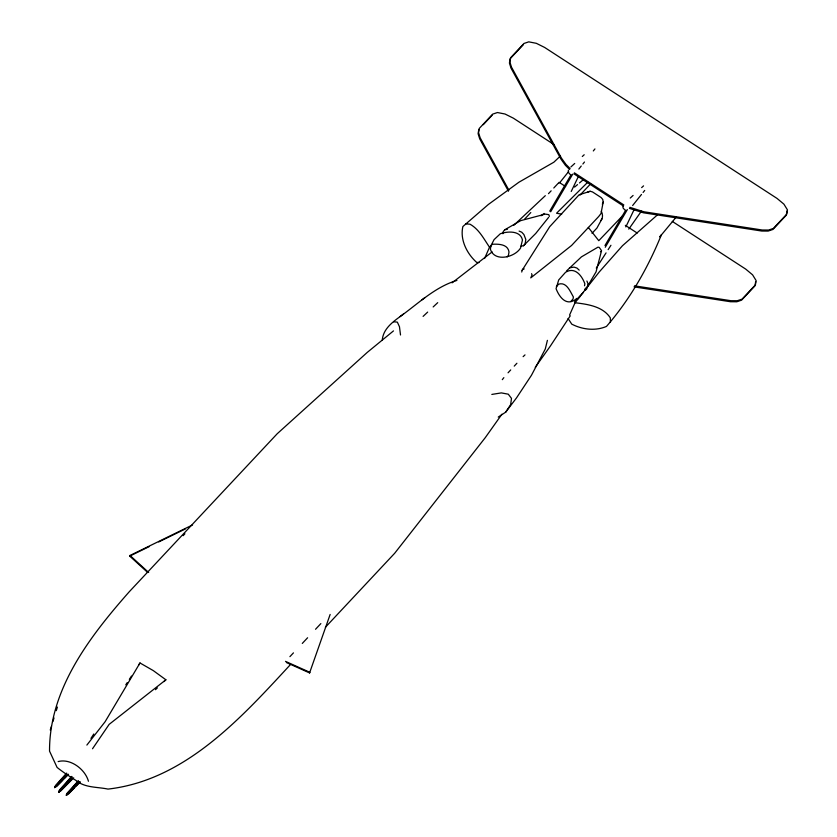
<?xml version="1.0" encoding="UTF-8"?>
<svg xmlns="http://www.w3.org/2000/svg" width="837" height="837" viewBox="0 0 837 837"><rect width="100%" height="100%" fill="white"/><g stroke="black" fill="none" stroke-linecap="round" stroke-linejoin="round"><path stroke-width="1.26" d="M393.484 330.897L367.223 352.429L277.204 433.754L129.201 591.822C90.009 636.266 49.237 689.102 49.54 751.124L57.083 767.424C63.037 772.206 69.461 776.359 75.916 780.419C84.956 787.983 97.134 786.78 108.004 789.092C185.197 780.241 240.993 718.083 290.732 664.275M584.529 285.773L584.843 283.722C581.893 275.603 574.852 266.511 565.561 272.276L558.697 279.956L556.061 288.681C559.691 297.962 567.109 307.053 576.839 298.401M584.697 289.351L587.595 286.254L587.992 283.691L586.904 281.012M587.595 286.254L596.059 271.858L601.541 250.671L599.208 247.386L597.942 247.177L581.433 256.875L566.555 270.906M502.911 233.732L503.267 231.472L504.889 229.704L520.719 220.633L545.274 214.115L548.81 214.649L549.417 216.354M490.974 245.67L490.388 249.185C494.343 262.347 514.755 257.503 520.551 248.014L522.455 240.031C520.468 230.426 507.64 231.179 500.338 233.743L494.06 239.644L490.974 245.67L492.271 244.258C498.433 243.965 507.871 244.038 509.001 251.968L508.415 255.484L507.117 256.896M478.816 129.453L478.105 133.711L479.695 138.827L508.477 191.223M755.675 281.619L754.964 285.877L741.592 300.159L736.811 301.77L730.471 301.728L634.027 286.871M787 210.934L786.288 215.193L772.917 229.464L768.136 231.075L761.796 231.043L643.496 212.807L629.403 208.382M521.744 272.035L522.11 270.341L549.689 226.733L579.078 194.822L590.148 191.275L592.439 191.893L601.186 197.574L602.755 199.468L603.184 202.115L600.997 213.54L598.696 216.511L571.608 245.44L530.763 277.884L532.091 274.892L531.547 273.709M382.258 340.324C382.98 329.464 391.915 322.538 400.013 316.648C418.155 303.674 435.094 286.934 456.897 280.416M547.398 340.356L545.274 349.039L531.453 375.279L516.575 397.805L505.726 412.128L498.256 417.067M50.251 730.042L51.381 726.411M52.888 721.567L54.018 717.937M56.288 710.665L57.418 707.035M286.38 662.517L309.575 672.938L330.144 614.452M602.326 204.259L603.184 202.115M491.465 245.482L489.53 247.218L484.571 258.497M569.558 315.099L575.05 302.743L599.282 271.931L622.456 245.743L657.526 214.806M147.458 572.267L129.725 556.113L130.007 555.475L192.594 524.914M309.575 672.938L309.857 672.31L285.501 661.366M558.645 183.345L559.095 182.32L565.582 186.525M571.232 191.464L578.377 176.502M625.835 226.932L634.08 209.668M601.929 218.928L596.948 228.041L592.01 233.324M549.721 211.154L571.148 174.619M550.673 211.771L572.749 174.127M604.973 245.513L625.752 210.077M605.277 247.239L627.352 209.595M163.989 681.59L165.883 679.79L153.286 670.604L139.988 662.967L105.106 721.735L86.87 745.076M601.458 251.205L600.485 251.696M596.268 268.091L606.061 252.889M608.154 249.625L610.947 245.283M90.961 738.37L93.807 733.997M125.78 684.823L127.203 682.636M129.337 679.362L131.461 676.076M138.576 665.153L139.988 662.967M505.726 412.128L510.664 404.585L511.48 398.37L508.279 394.185L501.311 392.898L491.821 394.426M570.269 315.8L550.39 346.016L535.251 367.328M92.53 748.759L109.155 724.361L165.883 679.79M628.775 229.129L641.393 211.186M501.928 414.2L485.272 437.646L394.677 553.267L325.384 627.279M55.64 786.152L54.646 787.554L56.874 786.341L68.519 774.34M59.647 790.662L58.653 792.064L60.892 790.85L73.708 777.824M67.337 793.758L66.343 795.15L68.571 793.936L80.226 781.936M568.072 318.489L571.755 324.139C582.322 329.59 595.358 331.211 606.469 326.43C629.874 299.479 647.89 267.986 661.324 234.967L659.765 236.881L676.254 217.055M522.11 270.341L523.073 269.033L524.192 268.928M502.305 379.653L503.853 377.654M559.733 182.696L568.626 171.575M548.643 217.327L535.753 233.439L523.481 245.743L521.012 246.109M578.848 169.053L581.255 166.029M582.866 164.021L584.477 162.012M593.318 150.942L594.929 148.934M632.636 205.525L641.487 194.456M643.098 192.447L644.699 190.438M71.574 776.433L59.521 789.961L58.653 792.064L71.051 780.063M66.657 773.116L55.514 785.451L54.646 787.554L61.76 780.942M78.354 780.722L67.211 793.057L66.343 795.15L74.367 787.596M71.961 776.558L58.653 792.064L72.139 778.159M66.541 773.723L54.646 787.554L67.452 774.319M78.239 781.319L66.343 795.15L79.159 781.915M523.481 245.743L525.102 243.975L525.814 239.455L523.91 234.548L521.765 232.226L519.107 231.085M556.375 286.641L558.614 284.193C566.565 281.556 570.217 291.611 573.376 296.947L573.052 298.987L570.813 301.435M63.978 785.974L66.583 783.16M57.408 784.248L61.844 779.467M69.115 791.844L74.43 786.11M508.059 372.8L510.706 369.933M514.242 366.114L516.9 363.258M523.512 44.487L510.141 58.768L509.43 63.026L511.02 68.142L561.062 159.26L565.414 165.307L569.652 169.566M483.273 124.703L492.187 115.182M183.146 535.67L184.914 533.786M524.6 219.168L530.794 212.556M548.486 193.661L551.144 190.826M553.791 187.99L558.216 183.261M574.59 301.78L583.431 292.333M585.199 290.439L586.967 288.556M577.666 299.029L580.323 296.193M289.916 656.647L293.452 652.87M302.293 643.433L307.597 637.763M315.549 629.267L320.853 623.607M580.01 195.105L590.64 183.837M622.833 215.517L598.779 240.679L588.306 227.413M64.48 778.117L68.1 774.34M76.177 785.713L79.797 781.946M587.794 182.173L556.553 213.247L561.679 214.146M560.309 156.09L553.843 162.221L518.95 182.204L488.348 204.479L462.882 226.524C459.795 239.664 466.931 253.716 476.64 262.358L479.005 262.598M155.473 689.688L157.366 687.888M545.316 195.68L513.709 225.383M423.103 316.386L427.665 312.096M433.158 306.949L437.72 302.659M523.125 356.656L524.998 354.898M570.897 166.95L574.705 163.466M582.301 156.498L584.195 154.751M630.251 198.055L633.096 195.45M641.644 187.603L643.548 185.866M574.559 187.111L577.509 184.621M579.476 182.958L583.42 179.631M452.053 282.854L492.135 251.916M421.984 299.813L424.819 297.648M400.013 316.648L403.56 313.938M541.016 215.789L544.123 213.435M129.725 556.113L149.425 546.488M158.706 541.957L185.364 528.942M58.151 761.586C70.549 758.144 85.238 769.36 88.45 781.266M587.741 192.081L590.148 191.275M504.889 229.704L507.358 229.338M569.453 267.798L574.056 267.129L576.923 268.049L579.204 270.131M465.602 223.835L470.049 224.222C479.099 229.307 483.859 238.953 489.53 247.218M393.568 321.774L397.345 322.119L399.469 326.744L400.515 334.988M575.05 302.743C587.637 304.25 602.807 306.352 610.288 317.819L610.445 322.391M634.488 285.835L730.921 300.703L737.271 300.734L742.053 299.123L755.424 284.842L756.135 280.594L752.578 274.829L745.715 269.106L672.268 221.397M629.853 207.356L643.956 211.782L762.245 230.008L768.596 230.049L773.378 228.438L786.749 214.157L787.46 209.899L783.903 204.144L777.039 198.421L544.667 47.468L536.329 43.315L528.754 41.85L523.972 43.461L510.601 57.743L509.89 61.99L511.48 67.117L561.522 158.235L565.875 164.282L570.112 168.54M553.895 144.508L513.343 118.163L505.004 114.01L497.429 112.535L492.648 114.146L479.277 128.427L478.565 132.685L480.156 137.802L508.927 190.198M574.349 172.809L623.858 204.96M573.9 173.834L623.408 205.996M625.323 225.331L637.198 233.052M130.007 555.475L148.672 572.487M624.737 209.878L623.042 207.921L622.937 205.766M570.133 174.41L568.438 172.453L568.333 170.298M601.322 211.206A11.394 8.15 43.1 0 1 600.725 220.706"/></g></svg>
